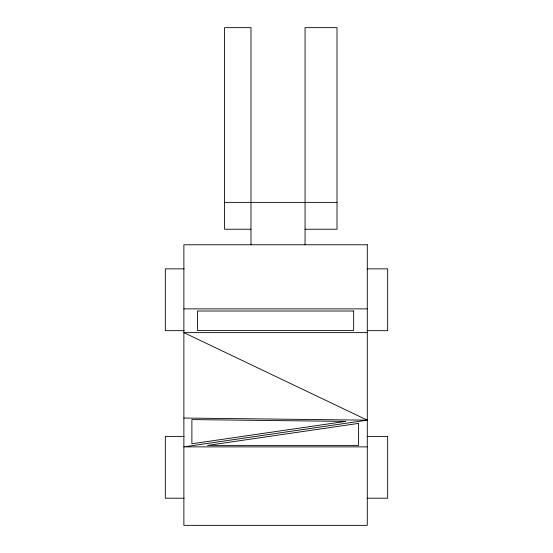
<?xml version="1.0" encoding="UTF-8"?>
<svg xmlns="http://www.w3.org/2000/svg" width="553" height="553" viewBox="0 0 553 553"><rect width="100%" height="100%" fill="white"/><g stroke="black" fill="none" stroke-linecap="round" stroke-linejoin="round"><path stroke-width="0.83" d="M367.289 332.63L183.873 332.63L367.289 420.162L183.873 446.872L367.289 446.872M224.566 202.391L337.012 202.391M250.979 229.239L224.566 229.239L224.566 27.65L250.979 27.65L250.979 244.765M305.069 229.239L337.012 229.239L337.012 27.65L305.069 27.65L305.069 244.765M184.156 268.855L165.333 268.855L165.333 330.666L184.156 330.666M367.13 268.855L387.667 268.855L387.667 330.666L367.13 330.666M183.873 308.878L367.289 308.878M184.156 436.4L165.333 436.4L165.333 498.212L184.156 498.212M367.13 436.4L387.667 436.4L387.667 498.212L367.13 498.212M183.873 418.04L367.289 420.162M345.694 421.379L191.884 443.776L191.884 419.596L345.694 421.379M358.524 423.398L207.562 445.386L358.524 445.386L358.524 423.398M367.289 244.765L183.873 244.765L183.873 525.35L367.289 525.35L367.289 244.765M353.657 311.007L197.504 311.007L197.504 330.5L353.657 330.5L353.657 311.007"/></g></svg>
